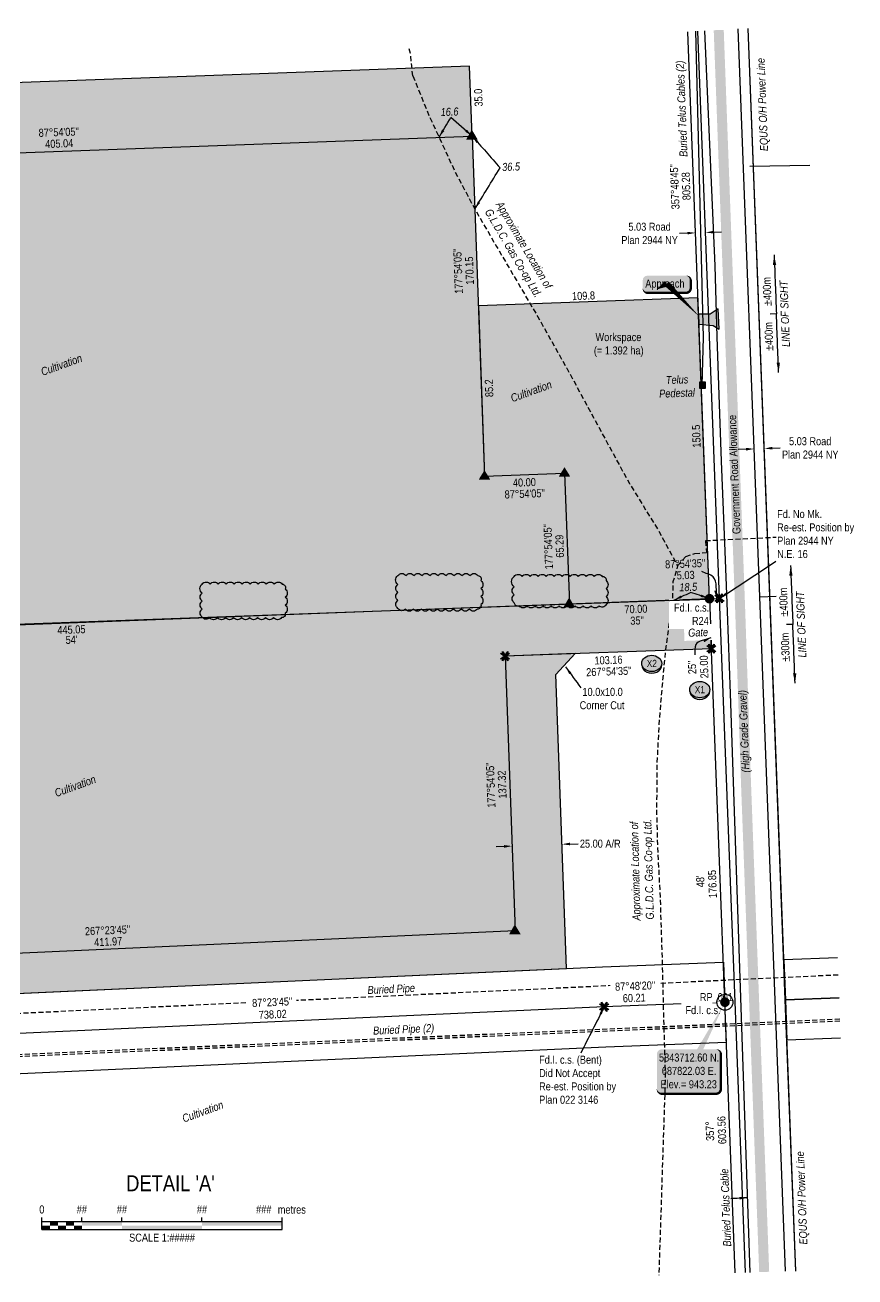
# Model space of a CAD drawing. Extents: x 685628 to 689949, y 5842791 to 5846601.
# Drawn here: x 688912 to 689949, y 5843218 to 5844782 of the extents above; entities that cross this region are included whole.
import ezdxf
from ezdxf.enums import TextEntityAlignment as Align

# ---------------------------------------------------------------- set-up
doc = ezdxf.new("R2010")
doc.units = 0
doc.header["$LTSCALE"] = 5
doc.linetypes.add('0', pattern=[1, 1, 0])
doc.linetypes.add('UG_PIPE', pattern=[1.875, 1.25, -0.625])
for name, color, linetype in [('35', 37, 'Continuous'), ('AS-FENCE', 48, 'foc-FENCE'), ('AS-PIPE-UG', 44, 'UG_PIPE'), ('AS-PIPE-UG-T', 44, 'Continuous'), ('AS-POWER', 104, 'foc-POWER'), ('AS-ROADS', 254, 'Continuous'), ('AS-TELEPHONE-T', 224, 'Continuous'), ('AS-TELUS', 224, 'foc-TEL'), ('DETAIL-T', 7, 'Continuous'), ('F-RW', 190, 'Continuous'), ('L-BD', 7, 'Continuous'), ('L-MON', 1, 'Continuous'), ('L-MON-T', 1, 'Continuous'), ('L-ROAD-T', 7, 'Continuous'), ('L-SEC', 7, 'Continuous'), ('L-TITLEDB', 4, 'Continuous'), ('P-CROSSINGS', 250, 'Continuous'), ('P-PROPOSED', 10, 'Continuous'), ('P-PROPOSED-H', 21, 'Continuous'), ('P-TEMP-H', 41, 'Continuous'), ('P-TEMP-H 1', 41, 'Continuous'), ('P-TEMP_WORKSPACE', 46, 'Continuous'), ('P-TXT', 4, 'Continuous'), ('T-BUSH', 110, '0')]:
    doc.layers.add(name, color=color, linetype=linetype)
for name, color, linetype, lineweight in [('P-TEMP-T', 46, 'Continuous', 18), ('T-TEXT', 48, 'Continuous', 18), ('T-TIE-T', 201, 'Continuous', 18)]:
    doc.layers.add(name, color=color, linetype=linetype, lineweight=lineweight)
doc.styles.add('100L', font='ARIALN.TTF', dxfattribs={"height": 11})
doc.styles.add('80', font='ARIALN.TTF', dxfattribs={"height": 10})
doc.styles.add('80CG', font='ARIALN.TTF', dxfattribs={"height": 10})
doc.styles.add('80L', font='ARIALN.TTF', dxfattribs={"height": 10})
doc.styles.add('80LS', font='ARIALNI.TTF', dxfattribs={"height": 10})
doc.styles.add('Crossing', font='ARIALN.TTF', dxfattribs={"height": 10})
doc.styles.add('foc-LtypeFont', font='ARIALN.TTF', dxfattribs={"height": 7.35})
doc.styles.add('MtXpl_Arial_Narrow', font='ARIALNI.TTF')
doc.linetypes.add('foc-FENCE', pattern='A,10,-1,["X",foc-LtypeFont,S=0.2,R=0,X=-0.625,Y=-0.75],-1.24', length=12.24)
doc.linetypes.add('foc-POWER', pattern='A,6,-1,["P",foc-LtypeFont,S=0.2,R=0,X=-0.625,Y=-0.75],-1.24,4', length=12.24)
doc.linetypes.add('foc-TEL', pattern='A,2,-1,["T",foc-LtypeFont,S=0.2,R=0,X=-0.425,Y=-0.75],-1.24,8', length=12.24)
doc.dimstyles.new('COMPASS', dxfattribs={"dimscale": 5, "dimtxt": 10, "dimasz": 2.5, "dimexe": 0.2, "dimexo": 0.0625, "dimgap": 0.5, "dimtad": 0, "dimtih": 1, "dimtoh": 1, "dimzin": 0, "dimdsep": 46, "dimtxsty": '80', "dimcen": 0.1, "dimse1": 1, "dimse2": 1, "dimclrd": 256, "dimclrt": 256, "dimaunit": 1, "dimadec": 4, "dimazin": 0, "dimtfac": 0.06, "dimtofl": 0, "dimtmove": 0, "dimatfit": 1, "dimfxl": 0.2, "dimtolj": 1, "dimtzin": 0, "dimlwd": -1, "dimarcsym": 0})
doc.dimstyles.new('Compass 5 000', dxfattribs={"dimscale": 5, "dimtxt": 9, "dimasz": 2, "dimexe": 0.2, "dimexo": 0.0625, "dimgap": 0.5, "dimtad": 0, "dimtih": 1, "dimtoh": 1, "dimzin": 0, "dimdsep": 46, "dimtxsty": '80CG', "dimcen": 0.1, "dimse1": 1, "dimse2": 1, "dimclrd": 256, "dimclrt": 256, "dimaunit": 1, "dimadec": 4, "dimazin": 0, "dimtfac": 0.06, "dimtofl": 0, "dimtmove": 0, "dimatfit": 1, "dimfxl": 0.2, "dimtolj": 1, "dimtzin": 0, "dimlwd": -1, "dimarcsym": 0})

# ---------------------------------------------------------------- blocks, each defined once
blk = doc.blocks.new('TRIA')
blk.add_hatch(color=255).paths.add_polyline_path([(-0.04, 1.52), (-1.47, -0.87), (1.39, -0.87)])
blk = doc.blocks.new('TRIAA')
blk.add_blockref('TRIA', (0, 0))
blk = doc.blocks.new('TRIB')
at = {"color": 1}
blk.add_lwpolyline([(-1.12, -0.67), (-0.04, 1.13), (1.04, -0.67)], close=True, dxfattribs=at)
blk = doc.blocks.new('TRIBB')
blk.add_blockref('TRIB', (0, 0))
blk = doc.blocks.new('TRICC')
for name in ['TRIAA', 'TRIBB']:
    blk.add_blockref(name, (0, 0))
blk = doc.blocks.new('plspike')
blk.add_blockref('TRICC', (0, 0))
blk = doc.blocks.new('fdia')
at = {"color": 255, "const_width": 1}
blk.add_lwpolyline([(-0.5, 0, 1), (0.5, 0, 1)], format="xyb", close=True, dxfattribs=at)
blk = doc.blocks.new('Fdiaa')
blk.add_blockref('fdia', (0, 0))
blk = doc.blocks.new('fdib')
at = {"color": 1, "const_width": 1.6}
blk.add_lwpolyline([(-0.4, 0, 1), (0.4, 0, 1)], format="xyb", close=True, dxfattribs=at)
at = {"color": 1}
blk.add_circle((0, 0), 0.8, dxfattribs=at)
blk = doc.blocks.new('Fdibb')
blk.add_blockref('fdib', (0, 0))
blk = doc.blocks.new('fdicc')
for name in ['Fdibb', 'Fdiaa']:
    blk.add_blockref(name, (0, 0))
blk = doc.blocks.new('FDI')
blk.add_blockref('fdicc', (0, 0))
blk = doc.blocks.new('*D392')
at = {"layer": 'P-TXT', "transparency": 16777216}
for p, q in [((689510.5, 5843755.5), (689500.5, 5843755.1)), ((689592.9, 5843758.5), (689602.9, 5843758.9))]:
    blk.add_line(p, q, dxfattribs=at)
at = {"layer": 'P-TXT', "linetype": 'Continuous', "transparency": 16777216}
for points in [[(689510.4, 5843757.2), (689510.6, 5843753.8), (689520.5, 5843755.9)], [(689592.9, 5843760.2), (689593, 5843756.9), (689582.9, 5843758.2)]]:
    blk.add_solid(points, dxfattribs=at)
at = {"layer": 'P-TXT', "linetype": 'Continuous', "transparency": 16777216, "insert": (689630.7, 5843758.9), "char_height": 10, "attachment_point": 5, "style": '80CG'}
blk.add_mtext('\\A1;25.00 A/R', dxfattribs=at)
blk = doc.blocks.new('*U465')
h = blk.add_hatch(color=255)
edge = h.paths.add_edge_path()
edge.add_line((-24, -11.5), (24, -11.5))
edge.add_arc((24, -5.5), 6, 270, 360)
edge.add_line((30, -5.5), (30, 4))
edge.add_arc((24, 4), 6, 0, 90)
edge.add_line((24, 10), (-24, 10))
edge.add_arc((-24, 4), 6, 90, 180)
edge.add_line((-30, 4), (-30, -5.5))
edge.add_arc((-24, -5.5), 6, 180, 270)
at = {"color": 1, "flags": 128}
blk.add_lwpolyline([(-24, -11.5, 3, 3, 0), (24, -11.5, 3, 3, 0.414214), (30, -5.5, 3, 3, 0), (30, 4, 3, 0, 0.414214), (24, 10, 0, 0, 0), (-24, 10, 0, 0, 0.414214), (-30, 4, 0, 0, 0), (-30, -5.5, 0, 3, 0.414214)], format="xyseb", close=True, dxfattribs=at)
for points in [[(-13, -7.3, 0, 7.5, 0), (0, 0, 0, 0, 0)], [(41.5, -41.9, 0, 7.5, 0), (0, 0, 0, 0, 0)]]:
    blk.add_lwpolyline(points, format="xyseb", dxfattribs=at)
at = {"color": 1, "style": '80'}
blk.add_attdef('ENTER_TEXT_001', (-26.8, -4.9), '', height=10, dxfattribs=at)
blk = doc.blocks.new('*U475')
at = {"color": 0}
for p, q in [((-150, 0), (-150, 15)), ((-150, 10), (150.2, 10)), ((-150, 0), (150.2, 0)), ((-100, 10), (-100, 15)), ((-50, 10), (-50, 15)), ((50, 10), (50, 15)), ((150.2, 0), (150.2, 15))]:
    blk.add_line(p, q, dxfattribs=at)
for points in [[(-150, 5), (-140, 5), (-150, 0), (-140, 0)], [(-140, 10), (-130, 10), (-140, 5), (-130, 5)], [(-130, 5), (-120, 5), (-130, 0), (-120, 0)], [(-120, 10), (-110, 10), (-120, 5), (-110, 5)], [(-110, 5), (-100, 5), (-110, 0), (-100, 0)], [(-100, 10), (-50, 10), (-100, 5), (-50, 5)], [(-50, 5), (50, 5), (-50, 0), (50, 0)], [(50, 10), (150.2, 10), (50, 5), (150.2, 5)]]:
    blk.add_solid(points, dxfattribs=at)
at = {"color": 0, "style": '80'}
blk.add_text('metres', height=10, dxfattribs=at).set_placement((162.2, 20), align=Align.CENTER)
at = {"color": 0, "char_height": 10, "style": '80'}
for s, insert, attachment_point in [('0', (-150, 30.2), 2), ('##', (-100, 30.2), 2), ('##', (-50, 30.2), 2), ('##', (50, 30.2), 2), ('###', (136.7, 30.2), 3), ('SCALE 1:#####', (0.1, -5), 2)]:
    blk.add_mtext(s, dxfattribs=dict(at, insert=insert, attachment_point=attachment_point))
blk = doc.blocks.new('*U425')
h = blk.add_hatch(color=254)
edge = h.paths.add_edge_path()
edge.add_line((-34, -28.5), (34, -28.5))
edge.add_arc((34, -22.5), 6, 270, 360)
edge.add_line((40, -22.5), (40, 21))
edge.add_arc((34, 21), 6, 0, 90)
edge.add_line((34, 27), (-34, 27))
edge.add_arc((-34, 21), 6, 90, 180)
edge.add_line((-40, 21), (-40, -22.5))
edge.add_arc((-34, -22.5), 6, 180, 270)
at = {"color": 1, "flags": 128}
blk.add_lwpolyline([(45.1, 85.9, 0, 10, 0), (0, 0, 5, 5, 0)], format="xyseb", dxfattribs=at)
blk.add_lwpolyline([(-34, -28.5, 3, 3, 0), (34, -28.5, 3, 3, 0.414214), (40, -22.5, 3, 3, 0), (40, 21, 3, 0, 0.414214), (34, 27, 0, 0, 0), (-34, 27, 0, 0, 0.414214), (-40, 21, 0, 0, 0), (-40, -22.5, 0, 3, 0.414214)], format="xyseb", close=True, dxfattribs=at)
at = {"color": 1, "style": '80'}
blk.add_attdef('ENTER_TEXT_001', (-36, -5), '', height=10, dxfattribs=at)
blk = doc.blocks.new('TEMP')
h = blk.add_hatch(color=255)
h.dxf.hatch_style = 1
h.paths.add_polyline_path([(0, 0.25), (-0.67, 1.15), (-0.67, 0.67), (-1.15, 0.67), (-0.25, 0), (-1.15, -0.67), (-0.67, -0.67), (-0.67, -1.15), (0, -0.25), (0.67, -1.15), (0.67, -0.67), (1.15, -0.67), (0.25, 0), (1.15, 0.67), (0.67, 0.67), (0.67, 1.15)])
h.paths.add_polyline_path([(0.57, 0.85), (0.57, 0.57), (0.85, 0.57), (0.08, 0), (0.85, -0.57), (0.57, -0.57), (0.57, -0.85), (0, -0.08), (-0.57, -0.85), (-0.57, -0.57), (-0.85, -0.57), (-0.08, 0), (-0.85, 0.57), (-0.57, 0.57), (-0.57, 0.85), (0, 0.08)], flags=16)
h = blk.add_hatch(color=1)
h.dxf.hatch_style = 1
h.paths.add_polyline_path([(0, 0.08), (-0.57, 0.85), (-0.57, 0.57), (-0.85, 0.57), (-0.08, 0), (-0.85, -0.57), (-0.57, -0.57), (-0.57, -0.85), (0, -0.08), (0.57, -0.85), (0.57, -0.57), (0.85, -0.57), (0.08, 0), (0.85, 0.57), (0.57, 0.57), (0.57, 0.85)])
at = {"color": 1}
for p, q in [((-0.08, 0), (0.08, 0)), ((0, 0.08), (0, -0.08))]:
    blk.add_line(p, q, dxfattribs=at)
at = {"color": 255, "flags": 128}
blk.add_lwpolyline([(-0.25, 0), (-1.15, 0.67), (-0.67, 0.67), (-0.67, 1.15), (0, 0.25), (0.67, 1.15), (0.67, 0.67), (1.15, 0.67), (0.25, 0), (1.15, -0.67), (0.67, -0.67), (0.67, -1.15), (0, -0.25), (-0.67, -1.15), (-0.67, -0.67), (-1.15, -0.67)], close=True, dxfattribs=at)
at = {"color": 1, "flags": 128}
blk.add_lwpolyline([(-0.08, 0), (-0.85, 0.57), (-0.57, 0.57), (-0.57, 0.85), (0, 0.08), (0.57, 0.85), (0.57, 0.57), (0.85, 0.57), (0.08, 0), (0.85, -0.57), (0.57, -0.57), (0.57, -0.85), (0, -0.08), (-0.57, -0.85), (-0.57, -0.57), (-0.85, -0.57)], close=True, dxfattribs=at)
blk = doc.blocks.new('*D433')
at = {"layer": 'P-TXT', "transparency": 16777216}
for p, q in [((689739.6, 5844521.8), (689729.6, 5844521.4)), ((689772.2, 5844523), (689782.2, 5844523.4))]:
    blk.add_line(p, q, dxfattribs=at)
at = {"layer": 'P-TXT', "linetype": 'Continuous', "transparency": 16777216}
for points in [[(689739.6, 5844523.4), (689739.7, 5844520.1), (689749.6, 5844522.1)], [(689772.1, 5844524.7), (689772.3, 5844521.3), (689762.2, 5844522.6)]]:
    blk.add_solid(points, dxfattribs=at)
at = {"layer": 'P-TXT', "linetype": 'Continuous', "transparency": 16777216, "insert": (689692.3, 5844521.4), "char_height": 10, "attachment_point": 5, "style": '80CG'}
blk.add_mtext('\\A1;5.03 Road\\PPlan 2944 NY', dxfattribs=at)
blk = doc.blocks.new('*D434')
at = {"layer": 'P-TXT', "transparency": 16777216}
for p, q in [((689812.9, 5844251.8), (689802.9, 5844251.4)), ((689845.5, 5844253), (689855.5, 5844253.4))]:
    blk.add_line(p, q, dxfattribs=at)
at = {"layer": 'P-TXT', "linetype": 'Continuous', "transparency": 16777216}
for points in [[(689812.8, 5844253.5), (689812.9, 5844250.1), (689822.9, 5844252.2)], [(689845.4, 5844254.7), (689845.6, 5844251.4), (689835.5, 5844252.7)]]:
    blk.add_solid(points, dxfattribs=at)
at = {"layer": 'P-TXT', "linetype": 'Continuous', "transparency": 16777216, "insert": (689892.9, 5844253.4), "char_height": 10, "attachment_point": 5, "style": '80CG'}
blk.add_mtext('\\A1;5.03 Road\\PPlan 2944 NY', dxfattribs=at)
blk = doc.blocks.new('xing2')
h = blk.add_hatch(color=50)
h.dxf.hatch_style = 1
edge = h.paths.add_edge_path()
edge.add_ellipse((0, 0), major_axis=(-12.5, 0), ratio=0.816297, start_angle=0, end_angle=360)
h = blk.add_hatch(color=250)
h.dxf.hatch_style = 1
edge = h.paths.add_edge_path()
edge.add_ellipse((0, -2), major_axis=(-12.5, 0), ratio=0.816297, start_angle=0, end_angle=180)
edge.add_line((12.5, -2), (12.5, 0))
edge.add_ellipse((0, 0), major_axis=(-12.5, 0), ratio=0.816297, start_angle=0, end_angle=180, ccw=False)
edge.add_line((-12.5, 0), (-12.5, -2))
at = {"color": 250}
blk.add_ellipse((0, 0), major_axis=(-12.5, 0), ratio=0.816297, dxfattribs=at)
blk.add_ellipse((0, -2), major_axis=(-12.5, 0), ratio=0.816297, start_param=0, end_param=3.141593, dxfattribs=at)
at = {"color": 250, "style": 'Crossing'}
blk.add_attdef('CROSSING', text='', height=9, dxfattribs=at).set_placement((0.1, 0), align=Align.MIDDLE_CENTER)
at = {"color": 250, "style": 'Crossing', "flags": 1}
for tag, p in [('OWNER', (0.1, -12.5)), ('DESCRIPTION', (0.1, -25.8)), ('LOCATION', (0.1, -39.3)), ('DWG_REF', (0.1, -52.8))]:
    blk.add_attdef(tag, text='', height=9, dxfattribs=at).set_placement(p, align=Align.MIDDLE_CENTER)

msp = doc.modelspace()

# ---------------------------------------------------------------- hatches: boundary and pattern name
at = {"layer": 'AS-ROADS'}
h = msp.add_hatch(color=256, dxfattribs=at)
h.dxf.hatch_style = 1
h.paths.add_polyline_path([(689777.799, 5844427.144), (689767.797, 5844420.549), (689753.212, 5844420.516), (689753.969, 5844408.086), (689771.907, 5844406.429), (689779.004, 5844401.586)])
at = {"layer": 'AS-TELEPHONE-T'}
h = msp.add_hatch(color=256, dxfattribs=at)
h.dxf.hatch_style = 1
h.paths.add_polyline_path([(689762.268, 5844335.406), (689754.767, 5844335.406), (689754.767, 5844327.904), (689762.268, 5844327.904)])
at = {"layer": 'P-PROPOSED-H'}
h = msp.add_hatch(color=256, dxfattribs=at)
h.dxf.hatch_style = 1
h.paths.add_polyline_path([(689769.485, 5844002.578), (689511.794, 5843993.17), (689524.364, 5843650.126), (688495.627, 5843603.299), (688495.169, 5843615.79), (688467.537, 5843614.511), (688437.962, 5844016.469), (688480.43, 5844018.038), (688458.884, 5844606.059), (689470.702, 5844643.091), (689486.277, 5844218.044), (689586.199, 5844221.709), (689592.174, 5844058.626), (689767.094, 5844065.004)])
h = msp.add_hatch(color=256, dxfattribs=at)
h.dxf.hatch_style = 1
h.paths.add_polyline_path([(688344.342, 5843546.386), (688497.894, 5843553.356), (689588.626, 5843603.005), (689575.161, 5843970.478), (689599.226, 5843996.362), (689511.794, 5843993.17), (689524.364, 5843650.126), (688495.627, 5843603.299), (688495.169, 5843615.79), (688341.508, 5843608.815)])
at = {"layer": 'P-TEMP-H'}
h = msp.add_hatch(color=256, dxfattribs=at)
h.dxf.hatch_style = 1
h.paths.add_polyline_path([(689752.732, 5844440.938), (689478.477, 5844430.888), (689486.277, 5844218.044), (689586.199, 5844221.709), (689592.174, 5844058.626), (689767.094, 5844065.004)])
at = {"layer": 'P-TEMP-H 1'}
h = msp.add_hatch(color=256, dxfattribs=at)
h.dxf.hatch_style = 1
h.paths.add_polyline_path([(689467.502, 5844730.523), (688280.819, 5844687.091), (688305.553, 5844011.628), (688480.417, 5844018.031), (688458.884, 5844606.059), (689470.702, 5844643.091)])

# ---------------------------------------------------------------- linework, layer by layer
for p, q in [((689850.667, 5844421.008), (689842.789, 5844420.707)), ((689871.184, 5844032.88), (689863.306, 5844032.579))]:
    msp.add_line(p, q)
at = {"layer": 'AS-FENCE'}
msp.add_line((689767.559, 5844035.309), (689768.121, 5844018.48), dxfattribs=at)
at = {"layer": 'AS-FENCE', "flags": 128}
msp.add_lwpolyline([(689767.094, 5844065.004), (689301.974, 5844047.179), (688480.334, 5844015.579), (688437.559, 5844013.804), (688468.477, 5843597.189), (688473.867, 5843526.461), (688477.462, 5843476.941)], dxfattribs=at)
at = {"layer": 'AS-PIPE-UG'}
for p, q in [((689927.898, 5843594.763), (688345.515, 5843520.432)), ((689929.825, 5843539.531), (688347.746, 5843471.351)), ((689929.913, 5843537.033), (688347.86, 5843468.854))]:
    msp.add_line(p, q, dxfattribs=at)
for points in [[(689396.614, 5844718.121), (689393.708, 5844746.143), (689391.842, 5844753.84)], [(689908.713, 5844144.466), (689762.299, 5844137.142), (689763.264, 5844122.589)], [(689737.382, 5844117.886), (689748.744, 5844121.561), (689763.264, 5844122.589)]]:
    msp.add_lwpolyline(points, dxfattribs=at)
at = {"layer": 'AS-PIPE-UG', "flags": 128}
for points in [[(689396.614, 5844718.121), (689417.724, 5844666.629), (689448.882, 5844599.484), (689475.139, 5844549.829), (689501.067, 5844505.286), (689525.724, 5844463.326), (689552.594, 5844417.336), (689588.999, 5844352.886), (689627.209, 5844282.269), (689667.019, 5844209.116), (689702.939, 5844151.104), (689727.262, 5844106.046), (689721.529, 5844086.149), (689720.794, 5844063.499), (689716.539, 5844033.069), (689712.562, 5844005.241), (689709.362, 5843972.491), (689704.229, 5843913.679), (689701.277, 5843856.141), (689701.077, 5843795.621), (689702.107, 5843756.464), (689705.404, 5843692.399), (689708.187, 5843605.114), (689709.584, 5843545.724), (689711.877, 5843468.031), (689703.821, 5843219.899)], [(689737.382, 5844117.886), (689727.262, 5844106.046)]]:
    msp.add_lwpolyline(points, dxfattribs=at)
at = {"layer": 'AS-POWER', "flags": 128}
for points in [[(689874.821, 5843224.96), (689815.436, 5844777.609)], [(689817.53, 5844605.546), (689892.58, 5844606.714)]]:
    msp.add_lwpolyline(points, dxfattribs=at)
at = {"layer": 'AS-ROADS', "const_width": 12.5, "flags": 128}
msp.add_lwpolyline([(689778.659, 5844775.545), (689805.509, 5844049.406), (689812.659, 5843836.179), (689835.418, 5843223.794)], dxfattribs=at)
at = {"layer": 'AS-ROADS', "flags": 128}
msp.add_lwpolyline([(689777.799, 5844427.144), (689767.797, 5844420.549), (689753.212, 5844420.516), (689753.969, 5844408.086), (689771.907, 5844406.429), (689779.004, 5844401.586)], close=True, dxfattribs=at)
at = {"layer": 'AS-TELEPHONE-T', "flags": 128}
msp.add_lwpolyline([(689762.268, 5844335.406), (689754.767, 5844335.406), (689754.767, 5844327.904), (689762.268, 5844327.904)], close=True, dxfattribs=at)
at = {"layer": 'AS-TELUS', "flags": 128}
for points in [[(689757.837, 5844331.799), (689759.609, 5844391.506), (689750.185, 5844773.948)], [(689817.938, 5843223.277), (689793.337, 5843946.361), (689789.662, 5844049.144), (689786.457, 5844134.729), (689782.289, 5844236.959), (689779.089, 5844319.701), (689776.807, 5844392.211), (689774.282, 5844480.744), (689761.392, 5844774.576)]]:
    msp.add_lwpolyline(points, dxfattribs=at)
at = {"layer": 'F-RW', "flags": 128}
for points in [[(688344.337, 5843546.356), (689633.557, 5843604.99), (689784.495, 5843610.796), (689786.417, 5843560.839), (689635.654, 5843555.039), (688346.607, 5843496.413)], [(689927.142, 5843616.417), (689859.951, 5843613.74), (689861.863, 5843563.74), (689928.891, 5843566.298)], [(688348.876, 5843446.499), (689637.751, 5843505.088), (689788.338, 5843510.881), (689786.417, 5843560.839), (689635.654, 5843555.039), (688346.607, 5843496.413)], [(689928.891, 5843566.298), (689861.863, 5843563.74), (689863.774, 5843513.782), (689930.635, 5843516.334)]]:
    msp.add_lwpolyline(points, dxfattribs=at)
at = {"layer": 'L-SEC'}
for p, q in [((689779.658, 5844065.484), (689752.588, 5844774.082)), ((689829.916, 5844067.404), (689802.811, 5844776.901)), ((688247.47, 5844009.535), (689779.659, 5844065.463)), ((689798.981, 5843561.32), (689779.658, 5844065.485)), ((689849.238, 5843563.247), (689829.916, 5844067.412)), ((689829.92, 5844067.297), (689850.278, 5844068.04)), ((689811.929, 5843223.099), (689798.981, 5843561.32)), ((689862.203, 5843224.587), (689849.239, 5843563.244))]:
    msp.add_line(p, q, dxfattribs=at)
at = {"layer": 'L-TITLEDB'}
for p, q in [((689767.094, 5844065.004), (689740.032, 5844773.378)), ((689842.481, 5844067.884), (689815.367, 5844777.605)), ((689799.375, 5843222.727), (689767.094, 5844065.004)), ((689861.803, 5843563.728), (689842.48, 5844067.893)), ((689874.772, 5843224.959), (689861.803, 5843563.725))]:
    msp.add_line(p, q, dxfattribs=at)
at = {"layer": 'P-PROPOSED', "flags": 128}
msp.add_lwpolyline([(688344.342, 5843546.386), (688497.894, 5843553.356), (689588.626, 5843603.005), (689575.161, 5843970.478), (689599.226, 5843996.362), (689511.794, 5843993.17), (689524.364, 5843650.126), (688495.627, 5843603.299), (688495.169, 5843615.79), (688341.508, 5843608.815)], dxfattribs=at)
at = {"layer": 'P-TEMP_WORKSPACE'}
msp.add_lwpolyline([(689467.502, 5844730.523), (688280.819, 5844687.091), (688305.553, 5844011.628), (688480.417, 5844018.031), (688458.884, 5844606.059), (689470.702, 5844643.091)], close=True, dxfattribs=at)
at = {"layer": 'T-BUSH', "linetype": 'Continuous', "flags": 128}
for points in [[(689377.949, 5844093.95, -0.52056705), (689387.948, 5844093.95, -0.52056705), (689397.947, 5844093.95, -0.52056705), (689407.946, 5844093.95, -0.52056705), (689417.945, 5844093.95, -0.52056705), (689427.944, 5844093.95, -0.52056705), (689437.943, 5844093.95, -0.52056705), (689447.941, 5844093.95, -0.52056705), (689457.94, 5844093.95, -0.52056705), (689467.939, 5844093.95, -0.52056705), (689477.938, 5844093.95, -0.52056705), (689481.592, 5844087.605, -0.52056705), (689481.592, 5844077.606, -0.52056705), (689481.592, 5844067.607, -0.52056705), (689481.592, 5844057.608, -0.52056705), (689477.142, 5844052.06, -0.52056705), (689467.143, 5844052.06, -0.52056705), (689457.144, 5844052.06, -0.52056705), (689447.146, 5844052.06, -0.52056705), (689437.147, 5844052.06, -0.52056705), (689427.148, 5844052.06, -0.52056705), (689417.149, 5844052.06, -0.52056705), (689407.15, 5844052.06, -0.52056705), (689397.151, 5844052.06, -0.52056705), (689387.152, 5844052.06, -0.52056705), (689377.949, 5844052.855, -0.52056705), (689377.949, 5844062.854, -0.52056705), (689377.949, 5844072.853, -0.52056705), (689377.949, 5844082.852, -0.52056705)], [(689523.223, 5844092.857, -0.52056705), (689533.222, 5844092.857, -0.52056705), (689543.221, 5844092.857, -0.52056705), (689553.22, 5844092.857, -0.52056705), (689563.219, 5844092.857, -0.52056705), (689573.218, 5844092.857, -0.52056705), (689583.216, 5844092.857, -0.52056705), (689593.215, 5844092.857, -0.52056705), (689603.214, 5844092.857, -0.52056705), (689613.213, 5844092.857, -0.52056705), (689623.212, 5844092.857, -0.52056705), (689633.211, 5844092.857, -0.52056705), (689637.923, 5844087.57, -0.52056705), (689637.923, 5844077.571, -0.52056705), (689637.923, 5844067.572, -0.52056705), (689637.923, 5844057.573, -0.52056705), (689629.352, 5844056.145, -0.52056705), (689619.353, 5844056.145, -0.52056705), (689609.354, 5844056.145, -0.52056705), (689599.355, 5844056.145, -0.52056705), (689589.356, 5844056.145, -0.52056705), (689579.357, 5844056.145, -0.52056705), (689569.358, 5844056.145, -0.52056705), (689559.36, 5844056.145, -0.52056705), (689549.361, 5844056.145, -0.52056705), (689539.362, 5844056.145, -0.52056705), (689529.363, 5844056.145, -0.52056705), (689523.223, 5844060.004, -0.52056705), (689523.223, 5844070.003, -0.52056705), (689523.223, 5844080.002, -0.52056705)], [(689133.579, 5844083.236, -0.52056705), (689143.578, 5844083.236, -0.52056705), (689153.577, 5844083.236, -0.52056705), (689163.576, 5844083.236, -0.52056705), (689173.574, 5844083.236, -0.52056705), (689183.573, 5844083.236, -0.52056705), (689193.572, 5844083.236, -0.52056705), (689203.571, 5844083.236, -0.52056705), (689213.57, 5844083.236, -0.52056705), (689223.569, 5844083.236, -0.52056705), (689233.568, 5844083.236, -0.52056705), (689237.222, 5844076.891, -0.52056705), (689237.222, 5844066.893, -0.52056705), (689237.222, 5844056.894, -0.52056705), (689237.222, 5844046.895, -0.52056705), (689232.772, 5844041.346, -0.52056705), (689222.773, 5844041.346, -0.52056705), (689212.774, 5844041.346, -0.52056705), (689202.775, 5844041.346, -0.52056705), (689192.776, 5844041.346, -0.52056705), (689182.777, 5844041.346, -0.52056705), (689172.779, 5844041.346, -0.52056705), (689162.78, 5844041.346, -0.52056705), (689152.781, 5844041.346, -0.52056705), (689142.782, 5844041.346, -0.52056705), (689133.579, 5844042.142, -0.52056705), (689133.579, 5844052.141, -0.52056705), (689133.579, 5844062.14, -0.52056705), (689133.579, 5844072.139, -0.52056705)]]:
    msp.add_lwpolyline(points, format="xyb", close=True, dxfattribs=at)

# ---------------------------------------------------------------- block references
at = {"xscale": 0.99988825, "yscale": 0.99988825, "zscale": 0.99988825}
msp.add_blockref('*U465', (689713.701, 5844458.625), dxfattribs=at).add_auto_attribs({'ENTER_TEXT_001': 'Approach'})
at = {"layer": 'DETAIL-T'}
msp.add_blockref('*U475', (689083.293, 5843276.691), dxfattribs=at)
at = {"layer": 'L-MON', "xscale": 4.999441249999988, "yscale": 4.999441249999988, "zscale": 4.999441249999988}
for p in [(689470.702, 5844643.091), (689486.277, 5844218.044), (689586.199, 5844221.709), (689592.174, 5844058.626), (689524.364, 5843650.126)]:
    msp.add_blockref('plspike', p, dxfattribs=at)
at = {"layer": 'L-MON', "linetype": 'Continuous', "xscale": 4.999999999999989, "yscale": 4.999999999999989, "zscale": 4.999999999999989}
msp.add_blockref('TEMP', (689511.795, 5843993.15), dxfattribs=at)
at = {"layer": 'L-MON', "color": 5, "linetype": 'Continuous', "xscale": 4.999441249999992, "yscale": 4.999441249999992, "zscale": 4.999441249999992}
msp.add_blockref('TEMP', (689635.654, 5843555.039), dxfattribs=at)
at = {"layer": 'P-CROSSINGS', "xscale": 0.9995454683101337, "yscale": 0.9995454683101337, "zscale": 0.9995454683101337}
for p, values in [((689694.981, 5843984.114), {'CROSSING': 'X2'}), ((689754.996, 5843951.393), {'CROSSING': 'X1'})]:
    msp.add_blockref('xing2', p, dxfattribs=at).add_auto_attribs(values)

# ---------------------------------------------------------------- texts
at = {"char_height": 10, "rotation": 92.187795, "style": '80'}
for s, insert, width, attachment_point in [('%%P400m', (689839.798, 5844430.6), 42.11121, 4), ('\\pi17.403;{\\fArial Narrow|b0|i1|c0|p34;LINE OF SIGH\\T1.55;T}', (689858.34, 5844361.985), 121.40286, 1), ('%%P400m', (689840.561, 5844410.615), 42.11121, 6), ('%%P400m', (689860.314, 5844042.472), 42.11121, 4), ('\\pi17.403;{\\fArial Narrow|b0|i1|c0|p34;LINE OF SIGH\\T1.55;T}', (689878.856, 5843973.857), 121.40286, 1), ('%%P300m', (689861.078, 5844022.486), 42.11121, 6)]:
    msp.add_mtext(s, dxfattribs=dict(at, insert=insert, width=width, attachment_point=attachment_point))
at = {"layer": 'AS-PIPE-UG-T', "char_height": 9.99888, "attachment_point": 1, "style": '100L'}
for s, width, insert, rotation in [('\\pi0.049994;{\\fArial Narrow|b0|i1|c0|p34;Approximate Location of \\P\\pi0.97417;G.L.D.C. Gas Co-op Ltd.}', 125.12694, (689508.655, 5844562.741), 300.440326), ('\\pi0.049994;{\\fArial Narrow|b0|i1|c0|p34;Approximate Location of \\P\\pi0.97417;G.L.D.C. Gas Co-op Ltd.}', 125.12694, (689671.058, 5843662.602), 91.506762), ('\\pi0.29894;{\\fArial Narrow|b0|i1|c0|p34;Buried Pipe}', 59.02928, (689339.538, 5843580.982), 2.689412), ('\\pi0.29894;{\\fArial Narrow|b0|i1|c0|p34;Buried Pipe (2)}', 75.83504, (689346.441, 5843530.174), 2.689412)]:
    msp.add_mtext_dynamic_manual_height_columns(s, width=width, gutter_width=137.5, heights=[0], dxfattribs=dict(at, insert=insert, rotation=rotation))
at = {"layer": 'AS-POWER', "char_height": 9.99888, "attachment_point": 1, "rotation": 92.192858, "style": '100L'}
for insert in [(689830.388, 5844623.701), (689879.496, 5843257.595)]:
    msp.add_mtext_dynamic_manual_height_columns('\\pi0.32623;{\\fArial Narrow|b0|i1|c0|p34;EQUS O/H Power Line}', width=116.30801, gutter_width=137.5, heights=[0], dxfattribs=dict(at, insert=insert))
at = {"layer": 'AS-TELUS', "char_height": 9.99888, "attachment_point": 1, "style": '100L'}
for s, width, gutter_width, insert, rotation in [('{\\fArial Narrow|b0|i1|c0|p34;Buried Telus Cables (2)}', 119.75919, 137.5, (689729.725, 5844616.924), 92.190345), ('\\pi9.302;{\\fArial Narrow|b0|i1|c0|p34;Telus\\P\\pi0.32623;Pedestal}', 45.16317, 137.485, (689703.155, 5844342.745), 2.090492), ('{\\fArial Narrow|b0|i1|c0|p34;Buried Telus Cable}', 97.2242, 137.5, (689784.302, 5843255.396), 92.190345)]:
    msp.add_mtext_dynamic_manual_height_columns(s, width=width, gutter_width=gutter_width, heights=[0], dxfattribs=dict(at, insert=insert, rotation=rotation))
at = {"layer": 'DETAIL-T', "color": 3, "insert": (689093.953, 5843334.638), "char_height": 20, "width": 223.85802, "attachment_point": 5, "style": '80CG'}
msp.add_mtext("DETAIL 'A'", dxfattribs=at)
at = {"layer": 'L-BD', "linetype": 'Continuous', "style": '80L'}
for s, height, rotation, p in [("87°54'05''", 9.9989, 2.0961, (688954.473, 5844647.961)), ('405.04', 9.9989, 2.0961, (688954.994, 5844633.722)), ("177°54'05''", 9.99888, 92.0985, (689453.12, 5844474.384)), ('170.15', 9.9989, 92.0985, (689467.359, 5844474.906)), ('40.00', 9.9989, 2.1006, (689535.93, 5844210.36)), ("87°54'05''", 9.9989, 2.1006, (689536.452, 5844196.121)), ("177°54'05''", 9.99888, 92.0983, (689565.792, 5844130.092)), ('65.29', 9.9989, 92.0983, (689580.031, 5844130.614)), ('70.00', 9.9989, 2.0905, (689675.175, 5844052.144)), ('445.05', 9.9989, 2.0905, (688970.209, 5844026.411)), ("35''", 9.9989, 2.0905, (689676.776, 5844037.784)), ("54'", 9.9989, 2.0905, (688970.467, 5844013.649)), ('103.16', 9.9989, 2.0952, (689640.987, 5843988.372)), ("267°54'35''", 9.99888, 2.0952, (689641.508, 5843974.133)), ("177°54'05''", 9.99888, 92.0985, (689493.926, 5843832.276)), ('137.32', 9.9989, 92.0985, (689508.165, 5843832.797)), ("267°23'45''", 9.99888, 2.604, (689015.467, 5843650.697)), ('411.97', 9.9989, 2.604, (689016.114, 5843636.463))]:
    msp.add_text(s, height=height, rotation=rotation, dxfattribs=at).set_placement(p, align=Align.MIDDLE)
at = {"layer": 'L-BD', "style": '80L'}
for s, height, rotation, p in [("357°48'45''", 9.99888, 92.1878, (689723.658, 5844579.915)), ('805.28', 9.9989, 92.1878, (689737.896, 5844580.459)), ("25''", 9.9989, 92.193, (689745.364, 5843979.277)), ('25.00', 9.9989, 92.193, (689760.351, 5843979.851)), ("48'", 9.9989, 92.1951, (689755.616, 5843711.878)), ('176.85', 9.9989, 92.1951, (689770.754, 5843708.516)), ('738.02', 9.9989, 2.604, (689221.675, 5843545.662)), ('603.56', 9.9989, 92.1923, (689782.539, 5843401.009)), ('357°', 9.9989, 92.1951, (689767.573, 5843399.884))]:
    msp.add_text(s, height=height, rotation=rotation, dxfattribs=at).set_placement(p, align=Align.MIDDLE)
at = {"layer": 'L-BD', "linetype": 'Continuous', "insert": (689711.19, 5844112.824), "char_height": 9.99888, "width": 49.93071, "attachment_point": 1, "rotation": 2.0905, "line_spacing_factor": 0.855, "style": '80L', "bg_fill": 1, "box_fill_scale": 1.1, "bg_fill_color": 41, "bg_fill_transparency": 0}
msp.add_mtext("\\pi0.27848;87°54'35'' \\P\\pi14.319;5.03", dxfattribs=at)
at = {"layer": 'L-ROAD-T', "style": '80L'}
msp.add_text('Government Road Allowance', height=9.99888, rotation=92.192334, dxfattribs=at).set_placement((689798.096, 5844220.254), align=Align.MIDDLE_CENTER)
at = {"layer": 'P-TEMP-T', "linetype": 'Continuous', "style": '80L'}
for s, rotation, p in [('35.0', 92.0985, (689478.452, 5844691.041)), ('35.0', 92.0985, (689478.452, 5844691.041)), ('109.8', 2.1878, (689609.773, 5844443.505)), ('85.2', 92.0985, (689491.78, 5844328.079)), ('150.5', 92.0985, (689750.644, 5844268.061))]:
    msp.add_text(s, height=9.9989, rotation=rotation, dxfattribs=at).set_placement(p, align=Align.MIDDLE)
at = {"layer": 'P-TEMP-T', "insert": (689622.33, 5844396.867), "char_height": 9.99888, "attachment_point": 1, "style": '80L'}
msp.add_mtext_dynamic_manual_height_columns('\\pi2.4304;Workspace\\P\\pi0.39443;(= 1.392 ha)', width=61.49831, gutter_width=49.994, heights=[0], dxfattribs=at)
at = {"layer": 'T-TEXT', "linetype": 'Continuous', "style": '80LS'}
for p in [(688957.814, 5844357.228), (689544.438, 5844324.251), (688974.941, 5843830.984), (689134.222, 5843424.203)]:
    msp.add_text('Cultivation', height=10, rotation=20, dxfattribs=at).set_placement(p, align=Align.MIDDLE_CENTER)
at = {"layer": 'T-TEXT', "style": '80LS'}
msp.add_text('(High Grade Gravel)', height=9.99888, rotation=92.192334, dxfattribs=at).set_placement((689810.2, 5843899.309), align=Align.MIDDLE_CENTER)
at = {"layer": 'T-TIE-T', "style": '80LS'}
for s, p in [('16.6', (689442.442, 5844673.421)), ('36.5', (689519.301, 5844604.79)), ('18.5', (689740.572, 5844079.602))]:
    msp.add_text(s, height=10, rotation=2.096089, dxfattribs=at).set_placement(p, align=Align.MIDDLE)

# ---------------------------------------------------------------- dimensions: what is measured, and where the dimension line sits
at = {"layer": 'P-TXT', "color": 5, "linetype": 'Continuous'}
for base, p1, p2, angle, picture, middle in [((689749.63, 5844522.145), (689765.604, 5844433.37), (689753.04, 5844432.89), 182.187795, '*D433', (689692.284, 5844521.382)), ((689835.515, 5844252.651), (689822.348, 5844265.523), (689835.004, 5844266.007), 2.190337, '*D434', (689892.86, 5844253.415))]:
    dim = msp.add_linear_dim(base=base, p1=p1, p2=p2, angle=angle, text='5.03 Road\\PPlan 2944 NY', dimstyle='Compass 5 000', dxfattribs=at)
    dim.commit()
    dim.dimension.update_dxf_attribs({"geometry": picture, "text_midpoint": middle, "dimtype": 161})
at = {"layer": 'P-TXT', "linetype": 'Continuous'}
dim = msp.add_linear_dim(base=(689582.941, 5843758.157), p1=(689518.956, 5843797.71), p2=(689581.407, 5843799.998), angle=2.098505, text='25.00 A/R', dimstyle='Compass 5 000', override={"dimtxt": 10}, dxfattribs=at)
dim.commit()
dim.dimension.update_dxf_attribs({"geometry": '*D392', "text_midpoint": (689630.662, 5843758.89), "dimtype": 161})

# ---------------------------------------------------------------- leaders
at = {"path_type": 1}
for points in [[(689847.857, 5844494.558), (689850.667, 5844421.008)], [(689853.477, 5844347.458), (689850.667, 5844421.008)], [(689868.374, 5844106.43), (689871.184, 5844032.88)], [(689873.994, 5843959.33), (689871.184, 5844032.88)]]:
    msp.add_leader(points, dimstyle='COMPASS', override={"dimgap": 0.5, "dimtad": 0}, dxfattribs=at)
at = {"layer": 'AS-TELUS', "path_type": 1}
msp.add_leader([(689814.765, 5843316.55), (689793.819, 5843315.275)], dimstyle='Compass 5 000', override={"dimgap": 0.5, "dimtad": 0}, dxfattribs=at)
at = {"layer": 'T-TIE-T', "path_type": 1}
for points in [[(689429.349, 5844641.578), (689444.094, 5844666.352)], [(689470.702, 5844643.091), (689444.094, 5844666.352)]]:
    msp.add_leader(points, dimstyle='Compass 5 000', override={"dimgap": 0.5, "dimtad": 0}, dxfattribs=at)
for points in [[(689470.702, 5844643.091), (689505.531, 5844603.294)], [(689474.043, 5844551.902), (689505.531, 5844603.294)]]:
    msp.add_leader(points, dimstyle='Compass 5 000', dxfattribs=at)

# ---------------------------------------------------------------- next in the draw order: texts
at = {"layer": 'L-BD', "linetype": 'Continuous', "insert": (689220.865, 5843565.926), "char_height": 9.9989, "width": 57.98247, "attachment_point": 2, "rotation": 2.604, "style": '80L', "bg_fill": 3, "box_fill_scale": 1.1, "bg_fill_color": 256, "bg_fill_transparency": 0}
msp.add_mtext("87°23'45''", dxfattribs=at)
at = {"layer": 'L-BD', "insert": (689672.934, 5843571.267), "char_height": 9.9989, "width": 29.59833, "attachment_point": 2, "rotation": 2.2031, "style": '80L', "bg_fill": 3, "box_fill_scale": 1.2, "bg_fill_color": 256, "bg_fill_transparency": 0}
msp.add_mtext('60.21', dxfattribs=at)
at = {"layer": 'L-MON-T', "linetype": 'Continuous', "char_height": 9.99888, "attachment_point": 1, "style": '80L', "bg_fill": 3, "bg_fill_color": 256, "bg_fill_transparency": 0}
for s, insert, box_fill_scale in [('Fd. No Mk.\\PRe-est. Position by\\PPlan 2944 NY\\PN.E. 16', (689851.631, 5844175.826), 1.1), ('Fd.I. c.s. (Bent)\\PDid Not Accept\\PRe-est. Position by\\PPlan 022 3146', (689554.323, 5843493.973), 1.2)]:
    msp.add_mtext_dynamic_manual_height_columns(s, width=96.13973, gutter_width=49.994, heights=[0], dxfattribs=dict(at, insert=insert, box_fill_scale=box_fill_scale))
at = {"layer": 'L-MON-T', "linetype": 'Continuous', "attachment_point": 1, "style": '80L', "bg_fill": 2}
for s, insert, char_height in [('\\pi1.0617;Fd.I. c.s. \\P\\pi23.494;R24', (689721.704, 5844058.911), 9.99888), ('Fd.I. c.s.', (689737.055, 5843555.973), 9.9989)]:
    msp.add_mtext_dynamic_manual_height_columns(s, width=43.05562, gutter_width=49.994, heights=[0], dxfattribs=dict(at, insert=insert, char_height=char_height))

# ---------------------------------------------------------------- next in the draw order: linework, layer by layer
at = {"layer": '35', "color": 3}
msp.add_circle((689786.417, 5843560.839), 9.999, dxfattribs=at)
at = {"layer": 'P-PROPOSED', "flags": 128}
msp.add_lwpolyline([(689769.485, 5844002.578), (689511.794, 5843993.17), (689524.364, 5843650.126), (688495.627, 5843603.299), (688495.169, 5843615.79), (688467.537, 5843614.511), (688437.962, 5844016.469), (688480.43, 5844018.038), (688458.884, 5844606.059), (689470.702, 5844643.091), (689486.277, 5844218.044), (689586.199, 5844221.709), (689592.174, 5844058.626), (689767.094, 5844065.004)], close=True, dxfattribs=at)
at = {"layer": 'P-TEMP_WORKSPACE'}
msp.add_lwpolyline([(689752.732, 5844440.938), (689478.477, 5844430.888), (689486.277, 5844218.044), (689586.199, 5844221.709), (689592.174, 5844058.626), (689767.094, 5844065.004)], close=True, dxfattribs=at)
at = {"layer": 'P-TXT'}
msp.add_line((689767.09, 5844065.004), (689767.094, 5844065.004), dxfattribs=at)

# ---------------------------------------------------------------- next in the draw order: block references
at = {"layer": 'DETAIL-T', "color": 5}
ref = msp.add_blockref('*U425', (689741.361, 5843474.964), dxfattribs=dict(at, xscale=0.99988825, yscale=0.99988825, zscale=0.99988825))
ref.add_attrib('ENTER_TEXT_001', '5843712.60 N.', (689704.046, 5843486.735), dxfattribs={"layer": '0', "color": 1, "height": 9.99888, "style": '80'})
ref.add_attrib('ENTER_TEXT_002', '687822.03 E.', (689707.569, 5843470.029), dxfattribs={"layer": '0', "color": 1, "height": 9.99888, "style": '80'})
ref.add_attrib('ENTER_TEXT_003', 'Elev.= 943.23', (689705.99, 5843453.324), dxfattribs={"layer": '0', "color": 1, "height": 9.99888, "style": '80'})
at = {"layer": 'L-MON', "xscale": 4.999441249999984, "yscale": 4.999441249999984, "zscale": 4.999441249999984}
for p in [(689767.094, 5844065.004), (689786.417, 5843560.839)]:
    msp.add_blockref('FDI', p, dxfattribs=at)
at = {"layer": 'L-MON', "linetype": 'Continuous', "xscale": 4.999999999999996, "yscale": 4.999999999999996, "zscale": 4.999999999999996}
msp.add_blockref('TEMP', (689779.658, 5844065.485), dxfattribs=at)

# ---------------------------------------------------------------- next in the draw order: texts
at = {"layer": '35', "color": 3, "style": '80'}
msp.add_attdef('RP_001', (689755.05, 5843562.193), 'RP', height=9.9989, dxfattribs=at)

# ---------------------------------------------------------------- next in the draw order: leaders
at = {"layer": 'L-BD', "linetype": 'Continuous', "path_type": 1}
msp.add_leader([(689776.299, 5844065.267), (689771.728, 5844092.21), (689757.43, 5844098.888)], dimstyle='Compass 5 000', override={"dimgap": 0.5, "dimtad": 0}, dxfattribs=at)
at = {"layer": 'L-MON', "linetype": 'Continuous', "path_type": 1}
msp.add_leader([(689779.658, 5844065.485), (689850.143, 5844111.915)], dimstyle='Compass 5 000', override={"dimgap": 0.5, "dimtad": 0}, dxfattribs=at)
at = {"layer": 'L-MON', "color": 5, "linetype": 'Continuous', "path_type": 1}
msp.add_leader([(689635.654, 5843555.039), (689606.403, 5843497.298)], dimstyle='Compass 5 000', override={"dimgap": 0.5, "dimtad": 0}, dxfattribs=at)
at = {"layer": 'T-TIE-T', "path_type": 1}
for points in [[(689722.768, 5844063.313), (689743.378, 5844072.806)], [(689766.094, 5844065.671), (689743.378, 5844072.806)]]:
    msp.add_leader(points, dimstyle='Compass 5 000', override={"dimgap": 0.5, "dimtad": 0}, dxfattribs=at)

# ---------------------------------------------------------------- next in the draw order: texts
at = {"layer": 'L-BD', "insert": (689674.144, 5843586.161), "char_height": 9.9989, "width": 57.83937, "attachment_point": 2, "rotation": 2.2031, "style": '80L', "bg_fill": 3, "box_fill_scale": 1.2, "bg_fill_color": 256, "bg_fill_transparency": 0}
msp.add_mtext("87°48'20''", dxfattribs=at)
at = {"layer": 'P-TXT', "linetype": 'Continuous', "insert": (689604.691, 5843953.555), "char_height": 9.99888, "attachment_point": 1, "style": '80L', "bg_fill": 2}
msp.add_mtext_dynamic_manual_height_columns('\\pi3.7569;10.0x10.0\\P\\pi0.32282;Corner Cut', width=56.04189, gutter_width=49.994, heights=[0], dxfattribs=at)
at = {"layer": 'T-TEXT', "insert": (689740.303, 5844027.46), "char_height": 9.9989, "width": 24.65386, "attachment_point": 1, "rotation": 2.090492, "style": 'MtXpl_Arial_Narrow', "bg_fill": 2}
msp.add_mtext('Gate', dxfattribs=at)

# ---------------------------------------------------------------- next in the draw order: block references
at = {"layer": 'L-MON', "color": 5, "linetype": 'Continuous', "xscale": 4.999441249999991, "yscale": 4.999441249999991, "zscale": 4.999441249999991}
msp.add_blockref('TEMP', (689769.485, 5844002.578), dxfattribs=at)

# ---------------------------------------------------------------- next in the draw order: leaders
at = {"layer": 'L-BD', "path_type": 1}
msp.add_leader([(689768.965, 5844016.191), (689749.855, 5844007.631), (689748.968, 5843994.768)], dimstyle='Compass 5 000', override={"dimgap": 0.5, "dimtad": 0}, dxfattribs=at)
at = {"layer": 'P-TXT', "color": 5, "linetype": 'Continuous', "path_type": 1}
msp.add_leader([(689587.415, 5843979.896), (689606.505, 5843953.551)], dimstyle='Compass 5 000', override={"dimgap": 0.5, "dimtad": 0}, dxfattribs=at)

doc.saveas('drawing.dxf')
